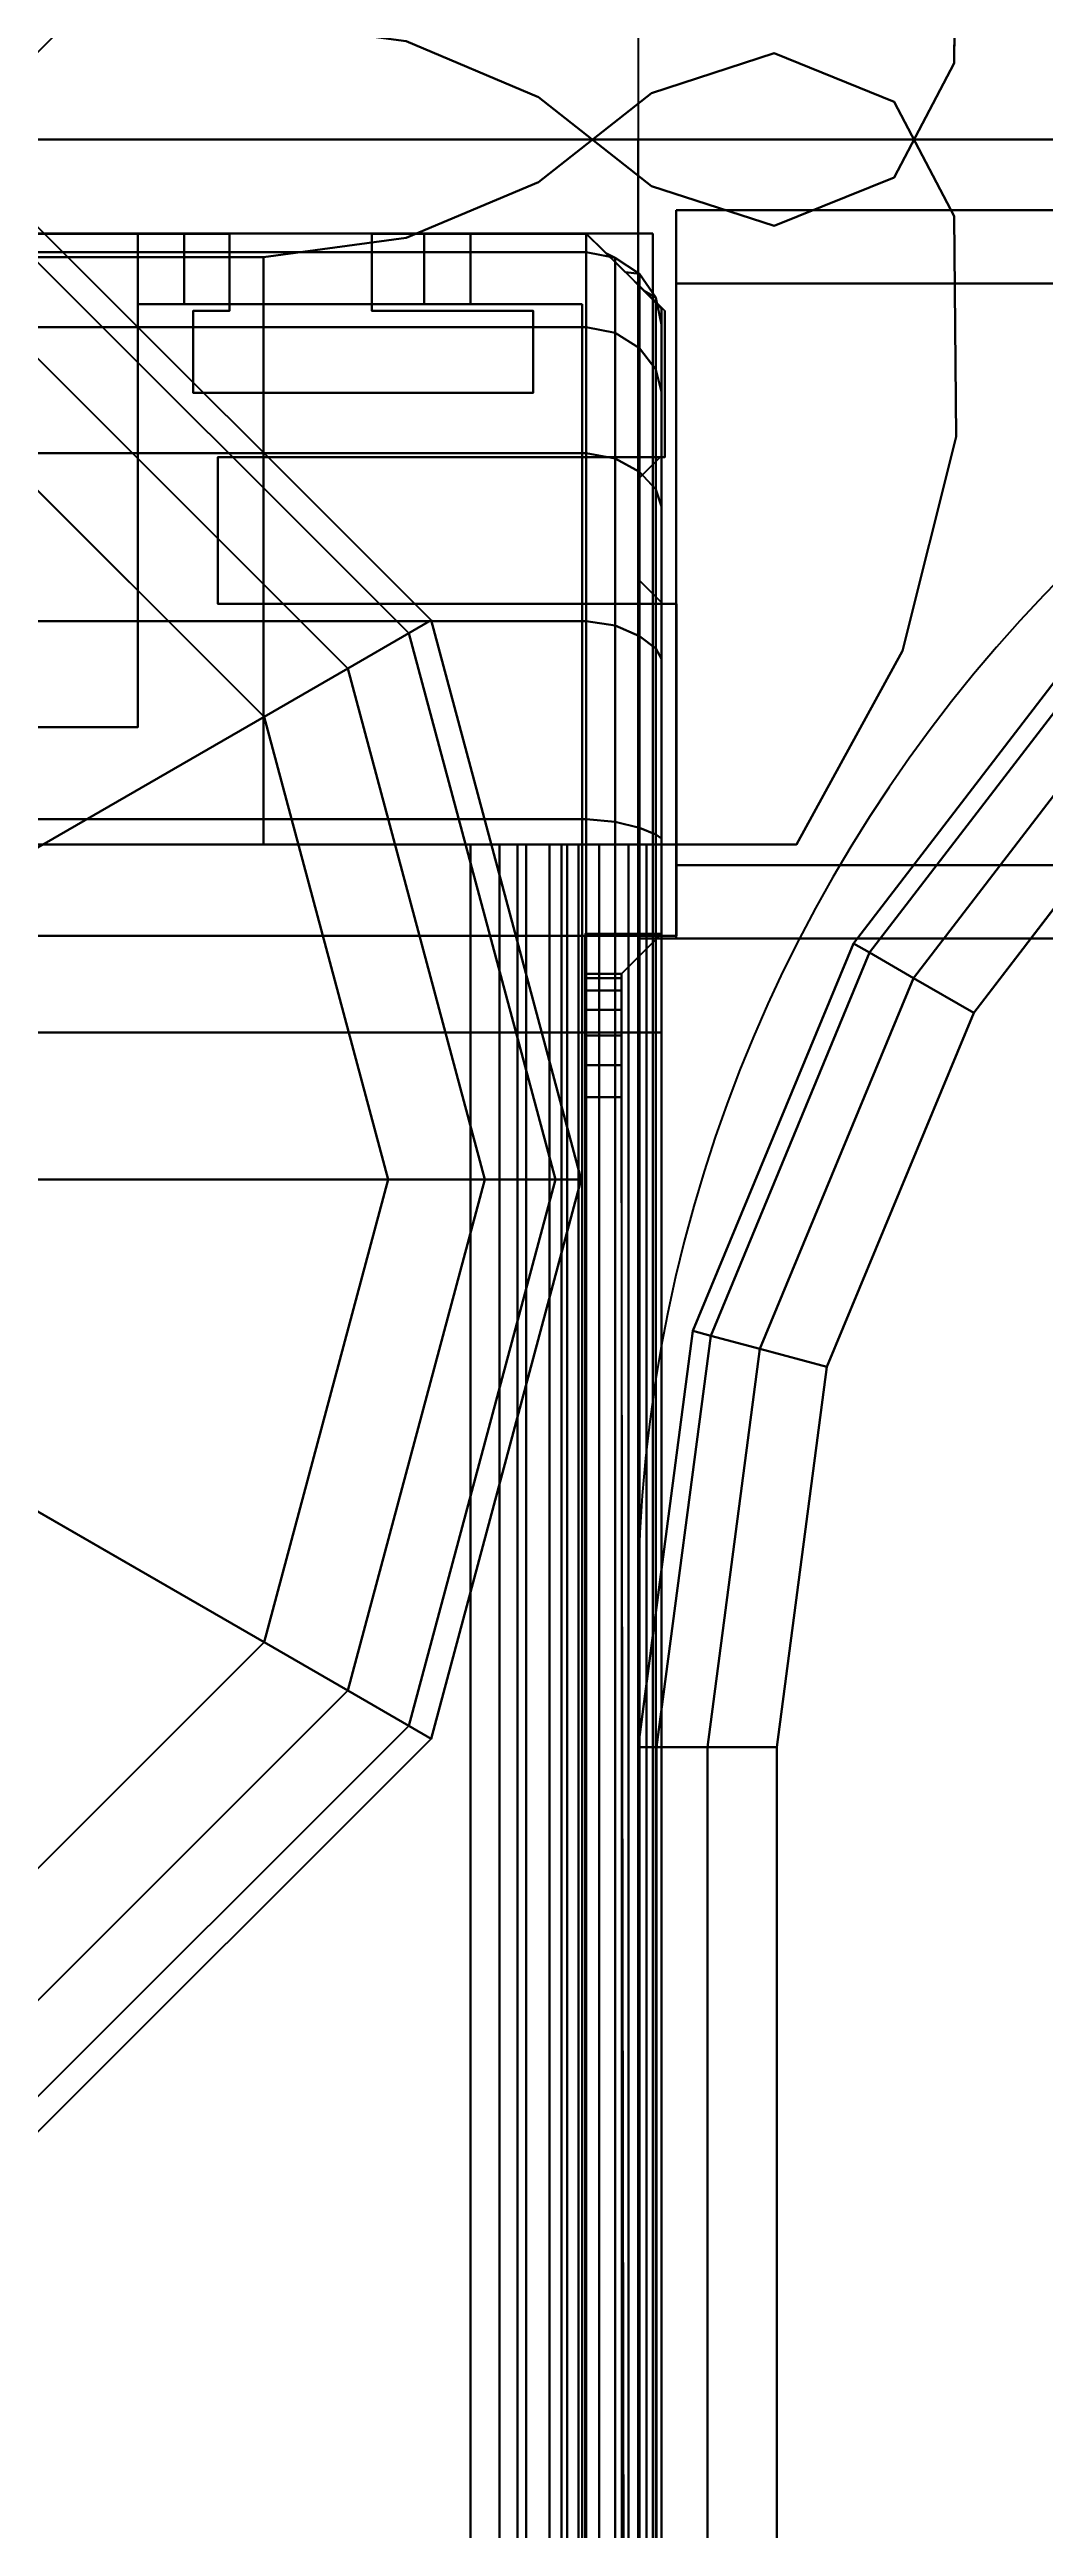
# Model space of a CAD drawing. Extents: x -170 to 1783, y -20 to 1205.
# Drawn here: x 479.741 to 480.585, y 308.605 to 310.713 of the extents above; entities that cross this region are included whole.
import ezdxf
from ezdxf.enums import TextEntityAlignment as Align

# ---------------------------------------------------------------- set-up
doc = ezdxf.new("R2010")
doc.units = 0
doc.header["$LTSCALE"] = 96
doc.header["$MEASUREMENT"] = 0
for name, color, linetype in [('A-FURN-3-PANEL-GLIDE', 7, 'Continuous'), ('A-FURN-3-PANEL-RACE', 7, 'Continuous'), ('A-FURN-3-PANEL-SIDE1', 7, 'Continuous'), ('A-FURN-3-PANEL-TOPCAP', 7, 'Continuous'), ('A-FURN-3-PANEL-TRIM', 7, 'Continuous'), ('A-FURN-3-WKSF-TOP', 7, 'Continuous'), ('A-FURN-3-WKSF-TRIM', 7, 'Continuous'), ('A-FURN-P-PNLS', 7, 'Continuous'), ('A-FURN-P-WKSF', 7, 'Continuous'), ('AFUPD-3-CSPT_3D', 7, 'Continuous'), ('AFUPD-3-RVBK_3D', 7, 'Continuous'), ('AFUPD-P', 7, 'Continuous'), ('MAIN_PANEL', 7, 'Continuous'), ('MAIN_STORAGE', 7, 'Continuous'), ('MAIN_WKSURF', 7, 'Continuous')]:
    doc.layers.add(name, color=color, linetype=linetype)

# ---------------------------------------------------------------- blocks, each defined once
blk = doc.blocks.new('EC-EFN-256')
at = {"layer": 'A-FURN-3-PANEL-GLIDE', "color": 20, "linetype": 'Continuous', "invisible_edges": 12}
for points in [[(23.115, 1), (22.433, 0.6063), (22.7213, 0.318)], [(23.115, 1), (22.7213, 0.318), (23.115, 0.2125)], [(23.115, 1), (23.115, 0.2125), (23.5088, 0.318)], [(23.115, 1), (23.5088, 0.318), (23.797, 0.6063)]]:
    blk.add_3dface(points, dxfattribs=at)
at = {"layer": 'A-FURN-3-PANEL-GLIDE', "color": 20, "linetype": 'Continuous'}
for points in [[(23.0137, 0.8246, 0.3285), (22.7213, 0.318, 0.3285), (22.433, 0.6063, 0.3285), (22.9396, 0.8988, 0.3285)], [(23.2904, 0.8988, 0.3285), (23.797, 0.6063, 0.3285), (23.5088, 0.318, 0.3285), (23.2163, 0.8246, 0.3285)], [(23.115, 0.7975, 0.3285), (23.115, 0.2125, 0.3285), (22.7213, 0.318, 0.3285), (23.0137, 0.8246, 0.3285)], [(23.2163, 0.8246, 0.3285), (23.5088, 0.318, 0.3285), (23.115, 0.2125, 0.3285), (23.115, 0.7975, 0.3285)], [(22.7213, 0.318, 0.3285), (22.6802, 0.2469, 0.3065), (22.3619, 0.5652, 0.3065), (22.433, 0.6063, 0.3285)], [(22.6802, 0.2469, 0.022), (22.7213, 0.318), (22.433, 0.6063), (22.3619, 0.5652, 0.022)], [(23.797, 0.6063, 0.3285), (23.8681, 0.5652, 0.3065), (23.5498, 0.2469, 0.3065), (23.5088, 0.318, 0.3285)], [(23.8681, 0.5652, 0.022), (23.797, 0.6063), (23.5088, 0.318), (23.5498, 0.2469, 0.022)], [(22.6802, 0.2469, 0.3065), (22.6501, 0.1948, 0.2464), (22.3098, 0.5351, 0.2464), (22.3619, 0.5652, 0.3065)], [(22.6501, 0.1948, 0.0821), (22.6802, 0.2469, 0.022), (22.3619, 0.5652, 0.022), (22.3098, 0.5351, 0.0821)], [(23.8681, 0.5652, 0.3065), (23.9202, 0.5351, 0.2464), (23.5799, 0.1948, 0.2464), (23.5498, 0.2469, 0.3065)], [(23.9202, 0.5351, 0.0821), (23.8681, 0.5652, 0.022), (23.5498, 0.2469, 0.022), (23.5799, 0.1948, 0.0821)], [(22.6501, 0.1948, 0.2464), (22.6391, 0.1758, 0.1642), (22.2908, 0.5241, 0.1642), (22.3098, 0.5351, 0.2464)], [(22.6391, 0.1758, 0.1642), (22.6501, 0.1948, 0.0821), (22.3098, 0.5351, 0.0821), (22.2908, 0.5241, 0.1642)], [(23.9202, 0.5351, 0.2464), (23.9392, 0.5241, 0.1642), (23.5909, 0.1758, 0.1642), (23.5799, 0.1948, 0.2464)], [(23.9392, 0.5241, 0.1642), (23.9202, 0.5351, 0.0821), (23.5799, 0.1948, 0.0821), (23.5909, 0.1758, 0.1642)], [(23.115, 0.2125, 0.3285), (23.115, 0.1304, 0.3065), (22.6802, 0.2469, 0.3065), (22.7213, 0.318, 0.3285)], [(23.115, 0.1304, 0.022), (23.115, 0.2125), (22.7213, 0.318), (22.6802, 0.2469, 0.022)], [(23.5088, 0.318, 0.3285), (23.5498, 0.2469, 0.3065), (23.115, 0.1304, 0.3065), (23.115, 0.2125, 0.3285)], [(23.5498, 0.2469, 0.022), (23.5088, 0.318), (23.115, 0.2125), (23.115, 0.1304, 0.022)], [(23.115, 0.1304, 0.3065), (23.115, 0.0703, 0.2464), (22.6501, 0.1948, 0.2464), (22.6802, 0.2469, 0.3065)], [(23.115, 0.0703, 0.0821), (23.115, 0.1304, 0.022), (22.6802, 0.2469, 0.022), (22.6501, 0.1948, 0.0821)], [(23.5498, 0.2469, 0.3065), (23.5799, 0.1948, 0.2464), (23.115, 0.0703, 0.2464), (23.115, 0.1304, 0.3065)], [(23.5799, 0.1948, 0.0821), (23.5498, 0.2469, 0.022), (23.115, 0.1304, 0.022), (23.115, 0.0703, 0.0821)], [(23.115, 0.0703, 0.2464), (23.115, 0.0483, 0.1642), (22.6391, 0.1758, 0.1642), (22.6501, 0.1948, 0.2464)], [(23.115, 0.0483, 0.1642), (23.115, 0.0703, 0.0821), (22.6501, 0.1948, 0.0821), (22.6391, 0.1758, 0.1642)], [(23.5799, 0.1948, 0.2464), (23.5909, 0.1758, 0.1642), (23.115, 0.0483, 0.1642), (23.115, 0.0703, 0.2464)], [(23.5909, 0.1758, 0.1642), (23.5799, 0.1948, 0.0821), (23.115, 0.0703, 0.0821), (23.115, 0.0483, 0.1642)]]:
    blk.add_3dface(points, dxfattribs=at)
at = {"layer": 'A-FURN-3-PANEL-RACE', "color": 40, "linetype": 'Continuous'}
for points, invisible_edges in [([(0.5, 0.7375, 0.4563), (2.098, 0.7375, 0.4563), (23.5, 0.4255, 0.4563), (0.5, 0.4255, 0.4563)], 6), ([(0.5, 0.7375, 0.3963), (0.5, 0.4255, 0.3963), (23.5, 0.4255, 0.3963), (2.098, 0.7375, 0.3963)], 6), ([(21.902, 0.7375, 0.4563), (23.5, 0.7375, 0.4563), (23.5, 0.4255, 0.4563), (2.098, 0.7375, 0.4563)], 12), ([(21.902, 0.7375, 0.3963), (2.098, 0.7375, 0.3963), (23.5, 0.4255, 0.3963), (23.5, 0.7375, 0.3963)], 3), ([(0.5, 0.4255, 0.3963), (0.08, 0.4255, 0.3963), (0.08, -0.0125, 0.3963), (23.92, -0.0125, 0.3963)], 8), ([(0.5, 0.4255, 0.4563), (23.86, 0.0475, 0.4563), (0.14, 0.0475, 0.4563), (0.14, 0.4255, 0.4563)], 1), ([(23.5, 0.4255, 0.3963), (0.5, 0.4255, 0.3963), (23.92, -0.0125, 0.3963), (23.92, 0.4255, 0.3963)], 3), ([(23.5, 0.4255, 0.4563), (23.86, 0.4255, 0.4563), (23.86, 0.0475, 0.4563), (0.5, 0.4255, 0.4563)], 12), ([(23.5, 0.4255, 0.3963), (23.92, 0.4255, 0.3963), (23.86, 0.4255, 0.4563), (23.5, 0.4255, 0.4563)], 2), ([(23.92, 0.4255, 0.3963), (23.92, 0.4255, 1.7894), (23.86, 0.4255, 1.7894), (23.86, 0.4255, 0.4563)], 8), ([(23.86, 0.4255, 1.7894), (23.86, 0.386, 1.7894), (23.86, 0.1819, 1.4986), (23.86, 0.4255, 0.4563)], 4), ([(23.86, 0.4255, 0.4563), (23.86, 0.1819, 1.4986), (23.86, 0.1425, 1.4986), (23.86, 0.0475, 0.4563)], 5), ([(23.86, 0.1425, 3.1951), (23.86, 0.4255, 3.245), (23.86, 0.4255, 3.515), (23.86, 0.0475, 3.515)], 8), ([(23.86, 0.4255, 3.515), (23.92, 0.4255, 3.515), (23.92, -0.0125, 3.515), (23.86, 0.0475, 3.515)], 4), ([(23.92, 0.386, 1.7894), (23.92, 0.4255, 1.7894), (23.92, 0.4255, 0.3963), (23.92, 0.1819, 1.4986)], 4), ([(23.92, 0.1819, 1.4986), (23.92, 0.4255, 0.3963), (23.92, -0.0125, 0.3963), (23.92, 0.1425, 1.4986)], 5), ([(23.92, 0.4255, 3.245), (23.92, 0.1425, 3.1951), (23.92, -0.0125, 3.515), (23.92, 0.4255, 3.515)], 2), ([(23.4, 0.1425, 4.1797), (23.4, 0.1179, 4.1764), (23.4, 0.1024, 4.2344), (23.4, 0.1425, 4.2397)], 2), ([(23.86, 0.0475, 0.4563), (23.86, 0.1425, 1.4986), (23.86, 0.1425, 3.1951), (23.86, 0.0475, 3.515)], 5), ([(23.92, 0.1425, 3.1951), (23.92, 0.1425, 1.4986), (23.92, -0.0125, 0.3963), (23.92, -0.0125, 3.515)], 10), ([(23.4, 0.1179, 4.1764), (23.4, 0.095, 4.1669), (23.4, 0.065, 4.2189), (23.4, 0.1024, 4.2344)], 10), ([(23.4, 0.095, 4.1669), (23.4, 0.0753, 4.1519), (23.4, 0.0329, 4.1943), (23.4, 0.065, 4.2189)], 10), ([(23.4, 0.0753, 4.1519), (23.4, 0.0602, 4.1322), (23.4, 0.0082, 4.1622), (23.4, 0.0329, 4.1943)], 10), ([(0.14, 0.0475, 0.4563), (23.86, 0.0475, 0.4563), (23.86, 0.0475, 3.515), (0.14, 0.0475, 3.515)], 4), ([(0.6, 0.0475, 3.515), (23.4, 0.0475, 3.515), (23.4, 0.0475, 4.0847), (0.6, 0.0475, 4.0847)], 1), ([(23.4, 0.0602, 4.1322), (23.4, 0.0507, 4.1093), (23.4, -0.0072, 4.1248), (23.4, 0.0082, 4.1622)], 10), ([(23.4, 0.0507, 4.1093), (23.4, 0.0475, 4.0847), (23.4, -0.0125, 4.0847), (23.4, -0.0072, 4.1248)], 10), ([(23.4, 0.0475, 3.515), (23.4, -0.0125, 3.515), (23.4, -0.0125, 4.0847), (23.4, 0.0475, 4.0847)], 4), ([(23.86, 0.0475, 3.515), (23.92, -0.0125, 3.515), (23.4, -0.0125, 3.515), (23.4, 0.0475, 3.515)], 1), ([(23.92, -0.0125, 3.515), (23.92, -0.0125, 0.3963), (0.08, -0.0125, 0.3963), (0.08, -0.0125, 3.515)], 8), ([(23.4, -0.0125, 4.0847), (23.4, -0.0125, 3.515), (0.6, -0.0125, 3.515), (0.6, -0.0125, 4.0847)], 2)]:
    blk.add_3dface(points, dxfattribs=dict(at, invisible_edges=invisible_edges))
for points in [[(23.5, 0.7375, 0.3963), (23.5, 0.4255, 0.3963), (23.5, 0.4255, 0.4563), (23.5, 0.7375, 0.4563)], [(23.86, 0.4255, 3.245), (23.92, 0.4255, 3.245), (23.92, 0.4255, 3.515), (23.86, 0.4255, 3.515)], [(23.92, 0.4255, 1.7894), (23.92, 0.386, 1.7894), (23.86, 0.386, 1.7894), (23.86, 0.4255, 1.7894)], [(23.86, 0.1425, 3.1951), (23.92, 0.1425, 3.1951), (23.92, 0.4255, 3.245), (23.86, 0.4255, 3.245)], [(23.92, 0.386, 1.7894), (23.92, 0.1819, 1.4986), (23.86, 0.1819, 1.4986), (23.86, 0.386, 1.7894)], [(23.92, 0.1819, 1.4986), (23.92, 0.1425, 1.4986), (23.86, 0.1425, 1.4986), (23.86, 0.1819, 1.4986)], [(23.4, 0.1425, 4.1797), (23.4, 0.1425, 4.2397), (0.6, 0.1425, 4.2397), (0.6, 0.1425, 4.1797)], [(23.4, 0.1425, 4.2397), (23.4, 0.1024, 4.2344), (0.6, 0.1024, 4.2344), (0.6, 0.1425, 4.2397)], [(0.6, 0.1425, 4.1797), (0.6, 0.1179, 4.1764), (23.4, 0.1179, 4.1764), (23.4, 0.1425, 4.1797)], [(23.86, 0.1425, 1.4986), (23.92, 0.1425, 1.4986), (23.92, 0.1425, 3.1951), (23.86, 0.1425, 3.1951)], [(0.6, 0.1179, 4.1764), (0.6, 0.095, 4.1669), (23.4, 0.095, 4.1669), (23.4, 0.1179, 4.1764)], [(23.4, 0.1024, 4.2344), (23.4, 0.065, 4.2189), (0.6, 0.065, 4.2189), (0.6, 0.1024, 4.2344)], [(0.6, 0.095, 4.1669), (0.6, 0.0753, 4.1519), (23.4, 0.0753, 4.1519), (23.4, 0.095, 4.1669)], [(0.6, 0.0753, 4.1519), (0.6, 0.0602, 4.1322), (23.4, 0.0602, 4.1322), (23.4, 0.0753, 4.1519)], [(23.4, 0.065, 4.2189), (23.4, 0.0329, 4.1943), (0.6, 0.0329, 4.1943), (0.6, 0.065, 4.2189)], [(0.6, 0.0602, 4.1322), (0.6, 0.0507, 4.1093), (23.4, 0.0507, 4.1093), (23.4, 0.0602, 4.1322)], [(0.6, 0.0507, 4.1093), (0.6, 0.0475, 4.0847), (23.4, 0.0475, 4.0847), (23.4, 0.0507, 4.1093)], [(23.4, 0.0329, 4.1943), (23.4, 0.0082, 4.1622), (0.6, 0.0082, 4.1622), (0.6, 0.0329, 4.1943)], [(23.4, 0.0082, 4.1622), (23.4, -0.0072, 4.1248), (0.6, -0.0072, 4.1248), (0.6, 0.0082, 4.1622)], [(23.4, -0.0072, 4.1248), (23.4, -0.0125, 4.0847), (0.6, -0.0125, 4.0847), (0.6, -0.0072, 4.1248)]]:
    blk.add_3dface(points, dxfattribs=at)
at = {"layer": 'A-FURN-3-PANEL-SIDE1', "color": 7, "linetype": 'Continuous'}
for points in [[(23.3224, 1.955, 55.7401), (23.3228, 0.045, 55.7401), (0.6776, 0.045, 55.7401), (0.6776, 1.955, 55.7401)], [(23.3224, 0.045, 4.2397), (23.3224, 1.955, 4.2397), (0.6776, 1.955, 4.2397), (0.6776, 0.045, 4.2397)], [(23.3228, 0.045, 55.7401), (23.3224, 1.955, 55.7401), (23.3224, 1.955, 4.2397), (23.3224, 0.045, 4.2397)], [(23.3228, 0.045, 55.7401), (23.3224, 0.045, 4.2397), (0.6776, 0.045, 4.2397), (0.6776, 0.045, 55.7401)]]:
    blk.add_3dface(points, dxfattribs=at)
at = {"layer": 'A-FURN-3-PANEL-TOPCAP', "color": 60, "linetype": 'Continuous'}
for points, invisible_edges in [([(23.324, 2.02, 55.635), (23.324, -0.02, 55.635), (23.606, -0.02, 55.635), (23.606, 2.02, 55.635)], 5), ([(23.606, 2.02, 55.635), (23.606, -0.02, 55.635), (23.6259, 0, 55.635), (23.6259, 2, 55.635)], 5), ([(23.711, 2, 55.635), (23.711, 0, 55.635), (23.731, -0.02, 55.635), (23.731, 2.02, 55.635)], 5), ([(23.856, -0.02, 55.635), (23.856, 2.02, 55.635), (23.731, 2.02, 55.635), (23.731, -0.02, 55.635)], 5), ([(23.8715, 2.0047, 55.635), (23.856, 2.02, 55.635), (23.856, -0.02, 55.635), (23.8715, -0.0047, 55.635)], 10), ([(23.8715, -0.0047, 55.635), (23.8871, 0.0106, 55.635), (23.8871, 1.9894, 55.635), (23.8715, 2.0047, 55.635)], 10), ([(23.711, 0, 55.635), (23.711, 2, 55.635), (23.6259, 2, 55.635), (23.6259, 0, 55.635)], 5), ([(23.9035, 1.9727, 55.635), (23.8871, 1.9894, 55.635), (23.8871, 0.0106, 55.635), (23.9035, 0.0273, 55.635)], 10), ([(23.9035, 0.0273, 55.635), (23.92, 0.044, 55.635), (23.92, 1.956, 55.635), (23.9035, 1.9727, 55.635)], 8), ([(0.815, 0.045, 55.7401), (0.815, -0.02, 55.7741), (23.185, 0.014, 55.7401), (23.185, 0.045, 55.7401)], 1), ([(23.185, -0.02, 55.7741), (23.185, 0.014, 55.7401), (0.815, 0.014, 55.7401), (0.815, -0.02, 55.7741)], 5), ([(23.185, -0.02, 55.7741), (23.221, -0.02, 55.7693), (23.2122, 0.014, 55.7365), (23.185, 0.014, 55.7401)], 10), ([(23.221, -0.02, 55.7693), (23.2545, -0.02, 55.7554), (23.2375, 0.014, 55.726), (23.2122, 0.014, 55.7365)], 10), ([(23.2545, -0.02, 55.7554), (23.2833, -0.02, 55.7333), (23.2593, 0.014, 55.7093), (23.2375, 0.014, 55.726)], 10), ([(23.2833, -0.02, 55.7333), (23.3054, -0.02, 55.7045), (23.276, 0.014, 55.6875), (23.2593, 0.014, 55.7093)], 10), ([(23.3054, -0.02, 55.7045), (23.3193, -0.02, 55.671), (23.2864, 0.014, 55.6622), (23.276, 0.014, 55.6875)], 10), ([(23.3193, -0.02, 55.671), (23.324, -0.02, 55.635), (23.29, 0.014, 55.635), (23.2864, 0.014, 55.6622)], 8), ([(0.76, -0.02, 56.161), (23.24, -0.02, 56.161), (23.24, 0, 56.141), (0.76, 0, 56.141)], 10), ([(23.24, 0, 56.056), (0.76, 0, 56.056), (0.76, 0, 56.141), (23.24, 0, 56.141)], 10), ([(0.76, 0, 56.056), (23.24, 0, 56.056), (23.24, -0.02, 56.036), (0.76, -0.02, 56.036)], 10), ([(0.76, -0.02, 56.161), (0.76, -0.02, 56.286), (23.24, -0.02, 56.286), (23.24, -0.02, 56.161)], 5), ([(23.185, -0.02, 55.7741), (0.815, -0.02, 55.7741), (0.76, -0.02, 56.036), (23.24, -0.02, 56.036)], 10), ([(23.185, -0.02, 55.7741), (23.24, -0.02, 56.036), (23.3404, -0.02, 56.0218), (23.221, -0.02, 55.7693)], 5), ([(23.4331, -0.02, 55.9807), (23.2545, -0.02, 55.7554), (23.221, -0.02, 55.7693), (23.3404, -0.02, 56.0218)], 5), ([(23.3727, -0.02, 56.1426), (23.3676, 0, 56.1232), (23.24, 0, 56.141), (23.24, -0.02, 56.161)], 5), ([(23.3676, 0, 56.1232), (23.3456, 0, 56.0411), (23.24, 0, 56.056), (23.24, 0, 56.141)], 5), ([(23.3456, 0, 56.0411), (23.3404, -0.02, 56.0218), (23.24, -0.02, 56.036), (23.24, 0, 56.056)], 5), ([(23.4051, -0.02, 56.2633), (23.3727, -0.02, 56.1426), (23.24, -0.02, 56.161), (23.24, -0.02, 56.286)], 5), ([(23.2545, -0.02, 55.7554), (23.4331, -0.02, 55.9807), (23.5111, -0.02, 55.9159), (23.2833, -0.02, 55.7333)], 5), ([(23.5685, -0.02, 55.8323), (23.3054, -0.02, 55.7045), (23.2833, -0.02, 55.7333), (23.5111, -0.02, 55.9159)], 5), ([(23.3054, -0.02, 55.7045), (23.5685, -0.02, 55.8323), (23.601, -0.02, 55.7363), (23.3193, -0.02, 55.671)], 5), ([(23.3193, -0.02, 55.671), (23.601, -0.02, 55.7363), (23.606, -0.02, 55.635), (23.324, -0.02, 55.635)], 1), ([(23.4431, 0, 55.9981), (23.4331, -0.02, 55.9807), (23.3404, -0.02, 56.0218), (23.3456, 0, 56.0411)], 5), ([(23.4856, 0, 56.0717), (23.4431, 0, 55.9981), (23.3456, 0, 56.0411), (23.3676, 0, 56.1232)], 5), ([(23.4956, -0.02, 56.0891), (23.4856, 0, 56.0717), (23.3676, 0, 56.1232), (23.3727, -0.02, 56.1426)], 5), ([(23.5581, -0.02, 56.1974), (23.4956, -0.02, 56.0891), (23.3727, -0.02, 56.1426), (23.4051, -0.02, 56.2633)], 5), ([(23.5252, 0, 55.9301), (23.5111, -0.02, 55.9159), (23.4331, -0.02, 55.9807), (23.4431, 0, 55.9981)], 5), ([(23.5854, 0, 55.9903), (23.5252, 0, 55.9301), (23.4431, 0, 55.9981), (23.4856, 0, 56.0717)], 5), ([(23.5995, -0.02, 56.0044), (23.5854, 0, 55.9903), (23.4856, 0, 56.0717), (23.4956, -0.02, 56.0891)], 5), ([(23.6879, -0.02, 56.0929), (23.5995, -0.02, 56.0044), (23.4956, -0.02, 56.0891), (23.5581, -0.02, 56.1974)], 5), ([(23.5858, 0, 55.8424), (23.5685, -0.02, 55.8323), (23.5111, -0.02, 55.9159), (23.5252, 0, 55.9301)], 5), ([(23.6595, 0, 55.8849), (23.5858, 0, 55.8424), (23.5252, 0, 55.9301), (23.5854, 0, 55.9903)], 5), ([(23.6202, 0, 55.7415), (23.601, -0.02, 55.7363), (23.5685, -0.02, 55.8323), (23.5858, 0, 55.8424)], 5), ([(23.6768, -0.02, 55.8949), (23.6595, 0, 55.8849), (23.5854, 0, 55.9903), (23.5995, -0.02, 56.0044)], 5), ([(23.7024, 0, 55.7635), (23.6202, 0, 55.7415), (23.5858, 0, 55.8424), (23.6595, 0, 55.8849)], 5), ([(23.7851, -0.02, 55.9575), (23.6768, -0.02, 55.8949), (23.5995, -0.02, 56.0044), (23.6879, -0.02, 56.0929)], 5), ([(23.6259, 0, 55.635), (23.606, -0.02, 55.635), (23.601, -0.02, 55.7363), (23.6202, 0, 55.7415)], 4), ([(23.711, 0, 55.635), (23.6259, 0, 55.635), (23.6202, 0, 55.7415), (23.7024, 0, 55.7635)], 4), ([(23.7217, -0.02, 55.7687), (23.7024, 0, 55.7635), (23.6595, 0, 55.8849), (23.6768, -0.02, 55.8949)], 5), ([(23.8425, -0.02, 55.8011), (23.7217, -0.02, 55.7687), (23.6768, -0.02, 55.8949), (23.7851, -0.02, 55.9575)], 5), ([(23.731, -0.02, 55.635), (23.711, 0, 55.635), (23.7024, 0, 55.7635), (23.7217, -0.02, 55.7687)], 4), ([(23.856, -0.02, 55.635), (23.731, -0.02, 55.635), (23.7217, -0.02, 55.7687), (23.8425, -0.02, 55.8011)], 4)]:
    blk.add_3dface(points, dxfattribs=dict(at, invisible_edges=invisible_edges))
for points in [[(0.76, 0.044, 56.35), (0.76, 1.956, 56.35), (23.24, 1.956, 56.35), (23.24, 0.044, 56.35)], [(23.4216, 0.044, 56.3252), (23.24, 0.044, 56.35), (23.24, 1.956, 56.35), (23.4216, 1.956, 56.3252)], [(23.5901, 0.044, 56.2528), (23.4216, 0.044, 56.3252), (23.4216, 1.956, 56.3252), (23.5901, 1.956, 56.2528)], [(23.7332, 0.044, 56.1382), (23.5901, 0.044, 56.2528), (23.5901, 1.956, 56.2528), (23.7332, 1.956, 56.1382)], [(23.8405, 0.044, 55.9895), (23.7332, 0.044, 56.1382), (23.7332, 1.956, 56.1382), (23.8405, 1.956, 55.9895)], [(23.9043, 0.044, 55.8177), (23.8405, 0.044, 55.9895), (23.8405, 1.956, 55.9895), (23.9043, 1.956, 55.8177)], [(23.92, 0.044, 55.635), (23.9043, 0.044, 55.8177), (23.9043, 1.956, 55.8177), (23.92, 1.956, 55.635)], [(0.76, 0.0195, 56.3451), (0.76, 0.044, 56.35), (23.24, 0.044, 56.35), (23.24, 0.0195, 56.3451)], [(23.185, 0.045, 55.7401), (23.185, 0.014, 55.7401), (23.2122, 0.014, 55.7365), (23.2122, 0.045, 55.7365)], [(23.2122, 0.045, 55.7365), (23.2122, 0.014, 55.7365), (23.2375, 0.014, 55.726), (23.2375, 0.045, 55.726)], [(23.2375, 0.045, 55.726), (23.2375, 0.014, 55.726), (23.2593, 0.014, 55.7093), (23.2593, 0.045, 55.7093)], [(23.4216, 0.044, 56.3252), (23.4194, 0.0195, 56.3203), (23.24, 0.0195, 56.3451), (23.24, 0.044, 56.35)], [(23.2593, 0.045, 55.7093), (23.2593, 0.014, 55.7093), (23.276, 0.014, 55.6875), (23.276, 0.045, 55.6875)], [(23.276, 0.045, 55.6875), (23.276, 0.014, 55.6875), (23.2864, 0.014, 55.6622), (23.2864, 0.045, 55.6622)], [(23.2864, 0.045, 55.6622), (23.2864, 0.014, 55.6622), (23.29, 0.014, 55.635), (23.29, 0.045, 55.635)], [(23.29, 0.014, 55.635), (23.324, -0.02, 55.635), (23.324, 0.045, 55.635), (23.29, 0.045, 55.635)], [(23.5901, 0.044, 56.2528), (23.5864, 0.0195, 56.248), (23.4194, 0.0195, 56.3203), (23.4216, 0.044, 56.3252)], [(23.7332, 0.044, 56.1382), (23.7287, 0.0195, 56.1337), (23.5864, 0.0195, 56.248), (23.5901, 0.044, 56.2528)], [(23.8405, 0.044, 55.9895), (23.8356, 0.0195, 55.9859), (23.7287, 0.0195, 56.1337), (23.7332, 0.044, 56.1382)], [(23.9043, 0.044, 55.8177), (23.8994, 0.0195, 55.8155), (23.8356, 0.0195, 55.9859), (23.8405, 0.044, 55.9895)], [(23.92, 0.044, 55.635), (23.9035, 0.0273, 55.635), (23.8994, 0.0195, 55.8155), (23.9043, 0.044, 55.8177)], [(23.9035, 0.0273, 55.635), (23.8871, 0.0106, 55.635), (23.8857, -0.0013, 55.8104), (23.8994, 0.0195, 55.8155)], [(0.76, -0.0013, 56.3313), (0.76, 0.0195, 56.3451), (23.24, 0.0195, 56.3451), (23.24, -0.0013, 56.3313)], [(23.4194, 0.0195, 56.3203), (23.4144, -0.0013, 56.3065), (23.24, -0.0013, 56.3313), (23.24, 0.0195, 56.3451)], [(23.5864, 0.0195, 56.248), (23.5775, -0.0013, 56.2349), (23.4144, -0.0013, 56.3065), (23.4194, 0.0195, 56.3203)], [(23.7287, 0.0195, 56.1337), (23.7172, -0.0013, 56.1222), (23.5775, -0.0013, 56.2349), (23.5864, 0.0195, 56.248)], [(23.8356, 0.0195, 55.9859), (23.8226, -0.0013, 55.977), (23.7172, -0.0013, 56.1222), (23.7287, 0.0195, 56.1337)], [(23.8994, 0.0195, 55.8155), (23.8857, -0.0013, 55.8104), (23.8226, -0.0013, 55.977), (23.8356, 0.0195, 55.9859)], [(23.8871, 0.0106, 55.635), (23.8715, -0.0047, 55.635), (23.8656, -0.0151, 55.8048), (23.8857, -0.0013, 55.8104)], [(0.76, -0.0151, 56.3105), (0.76, -0.0013, 56.3313), (23.24, -0.0013, 56.3313), (23.24, -0.0151, 56.3105)], [(0.76, -0.02, 56.286), (0.76, -0.0151, 56.3105), (23.24, -0.0151, 56.3105), (23.24, -0.02, 56.286)], [(23.4144, -0.0013, 56.3065), (23.4087, -0.0151, 56.2864), (23.24, -0.0151, 56.3105), (23.24, -0.0013, 56.3313)], [(23.4087, -0.0151, 56.2864), (23.4051, -0.02, 56.2633), (23.24, -0.02, 56.286), (23.24, -0.0151, 56.3105)], [(23.5669, -0.0151, 56.2168), (23.5581, -0.02, 56.1974), (23.4051, -0.02, 56.2633), (23.4087, -0.0151, 56.2864)], [(23.5775, -0.0013, 56.2349), (23.5669, -0.0151, 56.2168), (23.4087, -0.0151, 56.2864), (23.4144, -0.0013, 56.3065)], [(23.7022, -0.0151, 56.1072), (23.6879, -0.02, 56.0929), (23.5581, -0.02, 56.1974), (23.5669, -0.0151, 56.2168)], [(23.7172, -0.0013, 56.1222), (23.7022, -0.0151, 56.1072), (23.5669, -0.0151, 56.2168), (23.5775, -0.0013, 56.2349)], [(23.8045, -0.0151, 55.9663), (23.7851, -0.02, 55.9575), (23.6879, -0.02, 56.0929), (23.7022, -0.0151, 56.1072)], [(23.8226, -0.0013, 55.977), (23.8045, -0.0151, 55.9663), (23.7022, -0.0151, 56.1072), (23.7172, -0.0013, 56.1222)], [(23.8656, -0.0151, 55.8048), (23.8425, -0.02, 55.8011), (23.7851, -0.02, 55.9575), (23.8045, -0.0151, 55.9663)], [(23.8857, -0.0013, 55.8104), (23.8656, -0.0151, 55.8048), (23.8045, -0.0151, 55.9663), (23.8226, -0.0013, 55.977)], [(23.8715, -0.0047, 55.635), (23.856, -0.02, 55.635), (23.8425, -0.02, 55.8011), (23.8656, -0.0151, 55.8048)]]:
    blk.add_3dface(points, dxfattribs=at)
at = {"layer": 'A-FURN-3-PANEL-TRIM', "color": 60, "linetype": 'Continuous'}
for points in [[(23.4, 0.3185, 3.5747), (23.4, 2.1348, 3.5747), (23.4, 2.1348, 4.2397), (23.4, 0.3185, 4.2397)], [(23.9, 1.6815, 4.2397), (23.9, 1.6815, 3.5747), (23.9, 0.3185, 3.5747), (23.9, 0.3185, 4.2397)], [(23.9198, 1.6527, 55.635), (23.9198, 1.6527, 4.2397), (23.9198, 0.3473, 4.2397), (23.9198, 0.3473, 55.635)], [(23.8543, 0.3782, 4.2397), (23.7845, 0.3782, 4.2397), (23.7845, 0.3782, 55.635), (23.8543, 0.3782, 55.635)], [(23.7845, 0.3782, 55.635), (23.7845, 0.3782, 4.2397), (23.7845, 0.0891, 4.2397), (23.7845, 0.0891, 55.635)], [(23.8543, 0.3473, 55.635), (23.8543, 0.3473, 4.2397), (23.8543, 0.3782, 4.2397), (23.8543, 0.3782, 55.635)], [(23.7299, 0.3574, 4.2397), (23.605, 0.3574, 4.2397), (23.605, 0.3574, 55.635), (23.7299, 0.3574, 55.635)], [(23.605, 0.3574, 55.635), (23.605, 0.3574, 4.2397), (23.605, -0.0328, 4.2397), (23.605, -0.0328, 55.635)], [(23.7299, -0.0228, 55.635), (23.7299, -0.0228, 4.2397), (23.7299, 0.3574, 4.2397), (23.7299, 0.3574, 55.635)], [(23.9198, 0.3473, 4.2397), (23.8543, 0.3473, 4.2397), (23.8543, 0.3473, 55.635), (23.9198, 0.3473, 55.635)], [(23.9, 0.3185, 4.2397), (23.9, 0.3185, 4.013), (23.4, 0.3185, 4.013), (23.4, 0.3185, 4.2397)], [(23.4, -0.1348, 3.8013), (23.4, 0.3185, 3.8013), (23.4, 0.3185, 4.013), (23.4, -0.1348, 4.013)], [(23.4, 0.3185, 3.8013), (23.9, 0.3185, 3.8013), (23.9, 0.3185, 3.5747), (23.4, 0.3185, 3.5747)], [(23.9, 0.3185, 3.8013), (23.9163, 0.1973, 3.8013), (23.9163, 0.1973, 4.013), (23.9, 0.3185, 4.013)], [(23.8543, 0.2263, 4.2397), (23.9198, 0.2263, 4.2397), (23.9198, 0.2263, 55.635), (23.8543, 0.2263, 55.635)], [(23.8543, 0.0891, 55.635), (23.8543, 0.0891, 4.2397), (23.8543, 0.2263, 4.2397), (23.8543, 0.2263, 55.635)], [(23.9198, 0.2263, 55.635), (23.9198, 0.2263, 4.2397), (23.9198, 0.044, 4.2397), (23.92, 0.044, 55.635)], [(23.9163, 0.1973, 3.8013), (23.9639, 0.0847, 3.8013), (23.9639, 0.0847, 4.013), (23.9163, 0.1973, 4.013)], [(23.7845, 0.0891, 4.2397), (23.8543, 0.0891, 4.2397), (23.8543, 0.0891, 55.635), (23.7845, 0.0891, 55.635)], [(23.9639, 0.0847, 3.8013), (24.0395, -0.0114, 3.8013), (24.0395, -0.0114, 4.013), (23.9639, 0.0847, 4.013)], [(23.3224, -0.0328, 4.2397), (23.3224, 0.045, 4.2397), (23.3224, 0.045, 55.635), (23.3224, -0.0328, 55.635)], [(23.8543, -0.0228, 4.2397), (23.8543, -0.0228, 55.635), (23.92, 0.044, 55.635), (23.9198, 0.044, 4.2397)], [(24.0395, -0.0114, 3.8013), (24.0735, -0.1159, 3.8013), (24.0735, -0.1159, 4.013), (24.0395, -0.0114, 4.013)], [(23.605, -0.0328, 4.2397), (23.3224, -0.0328, 4.2397), (23.3224, -0.0328, 55.635), (23.605, -0.0328, 55.635)], [(23.8543, -0.0228, 4.2397), (23.7299, -0.0228, 4.2397), (23.7299, -0.0228, 55.635), (23.8543, -0.0228, 55.635)], [(24.0735, -0.1159, 3.8013), (24.0322, -0.2178, 3.8013), (24.0322, -0.2178, 4.013), (24.0735, -0.1159, 4.013)], [(23.5649, -0.2249, 3.8013), (23.4, -0.1348, 3.8013), (23.4, -0.1348, 4.013), (23.5649, -0.2249, 4.013)], [(23.7471, -0.2706, 3.8013), (23.5649, -0.2249, 3.8013), (23.5649, -0.2249, 4.013), (23.7471, -0.2706, 4.013)], [(24.0322, -0.2178, 3.8013), (23.935, -0.269, 3.8013), (23.935, -0.269, 4.013), (24.0322, -0.2178, 4.013)], [(23.935, -0.269, 3.8013), (23.7471, -0.2706, 3.8013), (23.7471, -0.2706, 4.013), (23.935, -0.269, 4.013)]]:
    blk.add_3dface(points, dxfattribs=at)
for points, invisible_edges in [([(23.4, 2.1348, 3.5747), (23.4, 0.3185, 3.5747), (23.9, 0.3185, 3.5747), (23.9, 1.6815, 3.5747)], 10), ([(23.4, 2.1348, 4.2397), (23.9, 1.6815, 4.2397), (23.9, 0.3185, 4.2397), (23.4, 0.3185, 4.2397)], 5), ([(23.605, -0.0328, 55.635), (23.3224, -0.0328, 55.635), (23.3224, 2.0328, 55.635), (23.605, 2.0328, 55.635)], 8), ([(23.8543, 1.6527, 55.635), (23.9198, 1.6527, 55.635), (23.9198, 0.3473, 55.635), (23.8543, 0.3473, 55.635)], 8), ([(23.7299, 0.3574, 55.635), (23.605, 0.3574, 55.635), (23.605, 1.6426, 55.635), (23.7299, 1.6426, 55.635)], 10), ([(23.8543, 0.3782, 55.635), (23.7845, 0.3782, 55.635), (23.7845, 1.6218, 55.635), (23.8543, 1.6218, 55.635)], 10), ([(23.9, 0.3185, 3.8013), (23.4, -0.1348, 3.8013), (23.9639, 0.0847, 3.8013), (23.9163, 0.1973, 3.8013)], 3), ([(23.9, 0.3185, 4.013), (23.9163, 0.1973, 4.013), (23.9639, 0.0847, 4.013), (23.4, -0.1348, 4.013)], 12), ([(23.9, 0.3185, 3.8013), (23.4, 0.3185, 3.8013), (23.4, -0.1348, 3.8013)], 12), ([(23.4, -0.1348, 4.013), (23.4, 0.3185, 4.013), (23.9, 0.3185, 4.013)], 12), ([(23.9198, 0.2263, 55.635), (23.92, 0.044, 55.635), (23.8543, -0.0228, 55.635), (23.8543, 0.2263, 55.635)], 4), ([(23.9639, 0.0847, 3.8013), (23.4, -0.1348, 3.8013), (24.0735, -0.1159, 3.8013), (24.0395, -0.0114, 3.8013)], 3), ([(23.9639, 0.0847, 4.013), (24.0395, -0.0114, 4.013), (24.0735, -0.1159, 4.013), (23.4, -0.1348, 4.013)], 12), ([(23.7845, 0.0891, 55.635), (23.8543, 0.0891, 55.635), (23.8543, -0.0228, 55.635), (23.7299, -0.0228, 55.635)], 10), ([(24.0735, -0.1159, 3.8013), (23.4, -0.1348, 3.8013), (23.935, -0.269, 3.8013), (24.0322, -0.2178, 3.8013)], 3), ([(24.0735, -0.1159, 4.013), (24.0322, -0.2178, 4.013), (23.935, -0.269, 4.013), (23.4, -0.1348, 4.013)], 12), ([(23.935, -0.269, 3.8013), (23.4, -0.1348, 3.8013), (23.5649, -0.2249, 3.8013), (23.7471, -0.2706, 3.8013)], 1), ([(23.935, -0.269, 4.013), (23.7471, -0.2706, 4.013), (23.5649, -0.2249, 4.013), (23.4, -0.1348, 4.013)], 8)]:
    blk.add_3dface(points, dxfattribs=dict(at, invisible_edges=invisible_edges))
at = {"layer": 'A-FURN-P-PNLS', "color": 60, "linetype": 'Continuous'}
for p, q in [((24, 2), (24, 0)), ((24, 0), (0, 0))]:
    blk.add_line(p, q, dxfattribs=at)
at = {"layer": 'MAIN_PANEL', "color": 7, "linetype": 'Continuous'}
for p in [(24, 0), (24, 0, 55.663), (24, 0)]:
    blk.add_point(p, dxfattribs=at)
blk = doc.blocks.new('EC-EFN-456')
at = {"layer": 'A-FURN-3-PANEL-GLIDE', "color": 20, "linetype": 'Continuous'}
for points in [[(0.4201, 0.1948, 0.2464), (0.4091, 0.1758, 0.1642), (0.0608, 0.5241, 0.1642), (0.0798, 0.5351, 0.2464)], [(0.4091, 0.1758, 0.1642), (0.4201, 0.1948, 0.0821), (0.0798, 0.5351, 0.0821), (0.0608, 0.5241, 0.1642)]]:
    blk.add_3dface(points, dxfattribs=at)
at = {"layer": 'A-FURN-3-PANEL-TRIM', "color": 60, "linetype": 'Continuous'}
for points, invisible_edges in [([(0.0361, 0.0847, 3.5747), (0.6, -0.1348, 3.5747), (0.1, 0.3185, 3.5747), (0.0837, 0.1973, 3.5747)], 3), ([(0.0361, 0.0847, 4.2397), (0.0837, 0.1973, 4.2397), (0.1, 0.3185, 4.2397), (0.6, -0.1348, 4.2397)], 12), ([(0.0361, 0.0847, 3.8013), (0.0837, 0.1973, 3.8013), (0.1, 0.3185, 3.8013), (0.6, -0.1348, 3.8013)], 12), ([(0.0361, 0.0847, 4.013), (0.6, -0.1348, 4.013), (0.1, 0.3185, 4.013), (0.0837, 0.1973, 4.013)], 3), ([(-0.0735, -0.1159, 3.5747), (0.6, -0.1348, 3.5747), (0.0361, 0.0847, 3.5747), (-0.0395, -0.0114, 3.5747)], 3), ([(-0.0735, -0.1159, 4.2397), (-0.0395, -0.0114, 4.2397), (0.0361, 0.0847, 4.2397), (0.6, -0.1348, 4.2397)], 12), ([(-0.0735, -0.1159, 3.8013), (-0.0395, -0.0114, 3.8013), (0.0361, 0.0847, 3.8013), (0.6, -0.1348, 3.8013)], 12), ([(-0.0735, -0.1159, 4.013), (0.6, -0.1348, 4.013), (0.0361, 0.0847, 4.013), (-0.0395, -0.0114, 4.013)], 3), ([(0.065, -0.269, 3.5747), (0.6, -0.1348, 3.5747), (-0.0735, -0.1159, 3.5747), (-0.0322, -0.2178, 3.5747)], 3), ([(0.065, -0.269, 4.2397), (-0.0322, -0.2178, 4.2397), (-0.0735, -0.1159, 4.2397), (0.6, -0.1348, 4.2397)], 12), ([(0.065, -0.269, 3.8013), (-0.0322, -0.2178, 3.8013), (-0.0735, -0.1159, 3.8013), (0.6, -0.1348, 3.8013)], 12), ([(0.065, -0.269, 4.013), (0.6, -0.1348, 4.013), (-0.0735, -0.1159, 4.013), (-0.0322, -0.2178, 4.013)], 3), ([(0.4351, -0.2249, 3.5747), (0.6, -0.1348, 3.5747), (0.065, -0.269, 3.5747), (0.2529, -0.2706, 3.5747)], 2), ([(0.4351, -0.2249, 4.2397), (0.2529, -0.2706, 4.2397), (0.065, -0.269, 4.2397), (0.6, -0.1348, 4.2397)], 4), ([(0.4351, -0.2249, 3.8013), (0.2529, -0.2706, 3.8013), (0.065, -0.269, 3.8013), (0.6, -0.1348, 3.8013)], 4), ([(0.4351, -0.2249, 4.013), (0.6, -0.1348, 4.013), (0.065, -0.269, 4.013), (0.2529, -0.2706, 4.013)], 2)]:
    blk.add_3dface(points, dxfattribs=dict(at, invisible_edges=invisible_edges))
for points in [[(0.0361, 0.0847, 4.013), (0.0837, 0.1973, 4.013), (0.0837, 0.1973, 4.2397), (0.0361, 0.0847, 4.2397)], [(0.0361, 0.0847, 3.5747), (0.0837, 0.1973, 3.5747), (0.0837, 0.1973, 3.8013), (0.0361, 0.0847, 3.8013)], [(-0.0395, -0.0114, 4.013), (0.0361, 0.0847, 4.013), (0.0361, 0.0847, 4.2397), (-0.0395, -0.0114, 4.2397)], [(-0.0395, -0.0114, 3.5747), (0.0361, 0.0847, 3.5747), (0.0361, 0.0847, 3.8013), (-0.0395, -0.0114, 3.8013)], [(-0.0735, -0.1159, 4.013), (-0.0395, -0.0114, 4.013), (-0.0395, -0.0114, 4.2397), (-0.0735, -0.1159, 4.2397)], [(-0.0735, -0.1159, 3.5747), (-0.0395, -0.0114, 3.5747), (-0.0395, -0.0114, 3.8013), (-0.0735, -0.1159, 3.8013)], [(-0.0322, -0.2178, 4.013), (-0.0735, -0.1159, 4.013), (-0.0735, -0.1159, 4.2397), (-0.0322, -0.2178, 4.2397)], [(-0.0322, -0.2178, 3.5747), (-0.0735, -0.1159, 3.5747), (-0.0735, -0.1159, 3.8013), (-0.0322, -0.2178, 3.8013)], [(0.065, -0.269, 4.013), (-0.0322, -0.2178, 4.013), (-0.0322, -0.2178, 4.2397), (0.065, -0.269, 4.2397)], [(0.065, -0.269, 3.5747), (-0.0322, -0.2178, 3.5747), (-0.0322, -0.2178, 3.8013), (0.065, -0.269, 3.8013)], [(0.2529, -0.2706, 4.013), (0.065, -0.269, 4.013), (0.065, -0.269, 4.2397), (0.2529, -0.2706, 4.2397)], [(0.2529, -0.2706, 3.5747), (0.065, -0.269, 3.5747), (0.065, -0.269, 3.8013), (0.2529, -0.2706, 3.8013)]]:
    blk.add_3dface(points, dxfattribs=at)
at = {"layer": 'A-FURN-P-PNLS', "color": 60, "linetype": 'Continuous'}
for p, q in [((0, 0), (0, 2)), ((48, 0), (0, 0))]:
    blk.add_line(p, q, dxfattribs=at)
at = {"layer": 'MAIN_PANEL', "color": 7, "linetype": 'Continuous'}
for p in [(0, 0), (0, 0, 55.663), (0, 0), (0, 0)]:
    blk.add_point(p, dxfattribs=at)
blk = doc.blocks.new('EC-WS-424-T')
at = {"layer": 'A-FURN-3-WKSF-TOP', "color": 60, "linetype": 'Continuous'}
for points, invisible_edges in [([(47.5159, -23.5159, 29), (47.5159, -0.4841, 29), (47.7145, -0.743, 29), (47.7145, -23.257, 29)], 5), ([(47.5159, -23.5159, 27.75), (47.7145, -23.257, 27.75), (47.7145, -0.743, 27.75), (47.5159, -0.4841, 27.75)], 10), ([(47.7145, -23.257, 29), (47.7145, -0.743, 29), (47.8394, -1.0445, 29), (47.8394, -22.9555, 29)], 5), ([(47.7145, -23.257, 27.75), (47.8394, -22.9555, 27.75), (47.8394, -1.0445, 27.75), (47.7145, -0.743, 27.75)], 10), ([(47.8394, -22.9555, 29), (47.8394, -1.0445, 29), (47.882, -1.368, 29), (47.882, -22.632, 29)], 1), ([(47.8394, -22.9555, 27.75), (47.882, -22.632, 27.75), (47.882, -1.368, 27.75), (47.8394, -1.0445, 27.75)], 8)]:
    blk.add_3dface(points, dxfattribs=dict(at, invisible_edges=invisible_edges))
at = {"layer": 'A-FURN-3-WKSF-TRIM', "color": 40, "linetype": 'Continuous'}
for points in [[(47.882, -1.368, 29), (47.941, -1.368, 28.9842), (47.941, -22.632, 28.9842), (47.882, -22.632, 29)], [(47.941, -1.368, 27.7658), (47.882, -1.368, 27.75), (47.882, -22.632, 27.75), (47.941, -22.632, 27.7658)], [(47.941, -1.368, 28.9842), (47.9842, -1.368, 28.941), (47.9842, -22.632, 28.941), (47.941, -22.632, 28.9842)], [(47.9842, -1.368, 27.809), (47.941, -1.368, 27.7658), (47.941, -22.632, 27.7658), (47.9842, -22.632, 27.809)], [(47.9842, -1.368, 28.941), (48, -1.368, 28.882), (48, -22.632, 28.882), (47.9842, -22.632, 28.941)], [(48, -1.368, 27.868), (47.9842, -1.368, 27.809), (47.9842, -22.632, 27.809), (48, -22.632, 27.868)], [(48, -1.368, 28.882), (48, -1.368, 27.868), (48, -22.632, 27.868), (48, -22.632, 28.882)], [(47.882, -22.632, 29), (47.941, -22.632, 28.9842), (47.8964, -22.9708, 28.9842), (47.8394, -22.9555, 29)], [(47.941, -22.632, 27.7658), (47.882, -22.632, 27.75), (47.8394, -22.9555, 27.75), (47.8964, -22.9708, 27.7658)], [(47.941, -22.632, 28.9842), (47.9842, -22.632, 28.941), (47.9381, -22.982, 28.941), (47.8964, -22.9708, 28.9842)], [(47.9842, -22.632, 27.809), (47.941, -22.632, 27.7658), (47.8964, -22.9708, 27.7658), (47.9381, -22.982, 27.809)], [(47.9842, -22.632, 28.941), (48, -22.632, 28.882), (47.9534, -22.9861, 28.882), (47.9381, -22.982, 28.941)], [(48, -22.632, 27.868), (47.9842, -22.632, 27.809), (47.9381, -22.982, 27.809), (47.9534, -22.9861, 27.868)], [(48, -22.632, 28.882), (48, -22.632, 27.868), (47.9534, -22.9861, 27.868), (47.9534, -22.9861, 28.882)], [(47.8394, -22.9555, 29), (47.8964, -22.9708, 28.9842), (47.7656, -23.2865, 28.9842), (47.7145, -23.257, 29)], [(47.8964, -22.9708, 27.7658), (47.8394, -22.9555, 27.75), (47.7145, -23.257, 27.75), (47.7656, -23.2865, 27.7658)], [(47.8964, -22.9708, 28.9842), (47.9381, -22.982, 28.941), (47.803, -23.3081, 28.941), (47.7656, -23.2865, 28.9842)], [(47.9381, -22.982, 27.809), (47.8964, -22.9708, 27.7658), (47.7656, -23.2865, 27.7658), (47.803, -23.3081, 27.809)], [(47.9381, -22.982, 28.941), (47.9534, -22.9861, 28.882), (47.8167, -23.316, 28.882), (47.803, -23.3081, 28.941)], [(47.9534, -22.9861, 27.868), (47.9381, -22.982, 27.809), (47.803, -23.3081, 27.809), (47.8167, -23.316, 27.868)], [(47.9534, -22.9861, 28.882), (47.9534, -22.9861, 27.868), (47.8167, -23.316, 27.868), (47.8167, -23.316, 28.882)], [(47.7145, -23.257, 29), (47.7656, -23.2865, 28.9842), (47.5576, -23.5576, 28.9842), (47.5159, -23.5159, 29)], [(47.7656, -23.2865, 27.7658), (47.7145, -23.257, 27.75), (47.5159, -23.5159, 27.75), (47.5576, -23.5576, 27.7658)], [(47.7656, -23.2865, 28.9842), (47.803, -23.3081, 28.941), (47.5881, -23.5881, 28.941), (47.5576, -23.5576, 28.9842)], [(47.803, -23.3081, 27.809), (47.7656, -23.2865, 27.7658), (47.5576, -23.5576, 27.7658), (47.5881, -23.5881, 27.809)], [(47.803, -23.3081, 28.941), (47.8167, -23.316, 28.882), (47.5993, -23.5993, 28.882), (47.5881, -23.5881, 28.941)], [(47.8167, -23.316, 27.868), (47.803, -23.3081, 27.809), (47.5881, -23.5881, 27.809), (47.5993, -23.5993, 27.868)], [(47.8167, -23.316, 28.882), (47.8167, -23.316, 27.868), (47.5993, -23.5993, 27.868), (47.5993, -23.5993, 28.882)]]:
    blk.add_3dface(points, dxfattribs=at)
at = {"layer": 'A-FURN-P-WKSF', "color": 7, "linetype": 'Continuous'}
blk.add_line((48, -22.75), (48, -1.25), dxfattribs=at)
blk.add_arc((46.75, -22.75), 1.25, 270, 360, dxfattribs=at)
at = {"layer": 'MAIN_WKSURF', "color": 7, "linetype": 'Continuous'}
blk.add_point((48, -24), dxfattribs=at)
blk.add_point((48, -24), dxfattribs=at)
blk = doc.blocks.new('EC-HP-1212-FPED')
at = {"layer": 'AFUPD-3-CSPT_3D', "color": 60, "linetype": 'Continuous'}
for points, invisible_edges in [([(0, 21.875, 27.75), (0, 0.68, 27.75), (15.25, 0.68, 27.75), (15.25, 21.875, 27.75)], 2), ([(0.0325, 0.68), (0.0325, 0.68, 2.955), (15.2175, 0.68, 2.955), (15.2175, 0.68)], 7), ([(15.2175, 0.6175, 14.0875), (15.2175, 0.06, 13.4625), (15.2175, 0.06, 2.73), (15.2175, 0.68, 14.0875)], 12), ([(15.2175, 0.06, 14.525), (15.2175, 0.1225, 14.4625), (15.2175, 0.6175, 14.4625), (15.2175, 0.68, 14.525)], 5), ([(15.2175, 0.68, 14.0875), (15.2175, 0.68, 14.525), (15.2175, 0.6175, 14.4625), (15.2175, 0.6175, 14.0875)], 2), ([(15.2175, 0.68, 2.73), (15.2175, 0.68, 14.0875), (15.2175, 0.06, 2.73)], 2), ([(15.2175, 0.6175, 25.5875), (15.2175, 0.06, 24.9625), (15.2175, 0.06, 14.65), (15.2175, 0.68, 25.5875)], 12), ([(15.2175, 0.06, 26.025), (15.2175, 0.1225, 25.9625), (15.2175, 0.6175, 25.9625), (15.2175, 0.68, 26.025)], 5), ([(15.2175, 0.68, 25.5875), (15.2175, 0.68, 26.025), (15.2175, 0.6175, 25.9625), (15.2175, 0.6175, 25.5875)], 2), ([(15.2175, 0.68, 14.65), (15.2175, 0.68, 25.5875), (15.2175, 0.06, 14.65)], 2), ([(15.2175, 0.06, 14.525), (15.2175, 0.06, 14.275), (15.2175, 0.1225, 14.275), (15.2175, 0.1225, 14.4625)], 8), ([(15.2175, 0.06, 26.025), (15.2175, 0.06, 25.775), (15.2175, 0.1225, 25.775), (15.2175, 0.1225, 25.9625)], 8)]:
    blk.add_3dface(points, dxfattribs=dict(at, invisible_edges=invisible_edges))
for points in [[(15.25, 0.68), (15.25, 21.875), (15.25, 21.875, 27.75), (15.25, 0.68, 27.75)], [(15.25, 0.68, 27.75), (0, 0.68, 27.75), (0, 0, 27.75), (15.25, 0, 27.75)], [(15.25, 0.68), (15.25, 0.68, 2.73), (0, 0.68, 2.73), (0, 0.68)], [(0, 0.68, 2.73), (15.25, 0.68, 2.73), (15.25, 0.68, 27.75), (0, 0.68, 27.75)], [(15.2175, 0.06, 14.525), (15.2175, 0.68, 14.525), (0.0325, 0.68, 14.525), (0.0325, 0.06, 14.525)], [(0.0325, 0.06, 2.73), (0.0325, 0.68, 2.73), (15.2175, 0.68, 2.73), (15.2175, 0.06, 2.73)], [(0.0325, 0.68, 14.0875), (15.2175, 0.68, 14.0875), (15.2175, 0.68, 2.73), (0.0325, 0.68, 2.73)], [(15.2175, 0.06, 26.025), (15.2175, 0.68, 26.025), (0.0325, 0.68, 26.025), (0.0325, 0.06, 26.025)], [(0.0325, 0.06, 14.65), (0.0325, 0.68, 14.65), (15.2175, 0.68, 14.65), (15.2175, 0.06, 14.65)], [(0.0325, 0.68, 25.5875), (15.2175, 0.68, 25.5875), (15.2175, 0.68, 14.65), (0.0325, 0.68, 14.65)], [(15.25, 0.68, 26.15), (15.25, 0.68, 27.75), (15.25, 0, 27.75), (15.25, 0, 26.15)], [(0.0325, 0.6175, 14.0875), (0.0325, 0.06, 13.4625), (15.2175, 0.06, 13.4625), (15.2175, 0.6175, 14.0875)], [(0.0325, 0.6175, 14.0875), (15.2175, 0.6175, 14.0875), (15.2175, 0.6175, 14.4625), (0.0325, 0.6175, 14.4625)], [(15.2175, 0.6175, 14.4625), (15.2175, 0.1225, 14.4625), (0.0325, 0.1225, 14.4625), (0.0325, 0.6175, 14.4625)], [(0.0325, 0.6175, 25.5875), (0.0325, 0.06, 24.9625), (15.2175, 0.06, 24.9625), (15.2175, 0.6175, 25.5875)], [(15.2175, 0.6175, 25.9625), (15.2175, 0.1225, 25.9625), (0.0325, 0.1225, 25.9625), (0.0325, 0.6175, 25.9625)], [(0.0325, 0.6175, 25.5875), (15.2175, 0.6175, 25.5875), (15.2175, 0.6175, 25.9625), (0.0325, 0.6175, 25.9625)], [(0.0325, 0.06, 14.275), (0.0325, 0.1225, 14.275), (15.2175, 0.1225, 14.275), (15.2175, 0.06, 14.275)], [(0.0325, 0.06, 25.775), (0.0325, 0.1225, 25.775), (15.2175, 0.1225, 25.775), (15.2175, 0.06, 25.775)], [(15.2175, 0.06, 14.275), (15.2175, 0.06, 14.525), (0.0325, 0.06, 14.525), (0.0325, 0.06, 14.275)], [(0.0325, 0.06, 13.4625), (0.0325, 0.06, 2.73), (15.2175, 0.06, 2.73), (15.2175, 0.06, 13.4625)], [(15.2175, 0.06, 25.775), (15.2175, 0.06, 26.025), (0.0325, 0.06, 26.025), (0.0325, 0.06, 25.775)], [(0.0325, 0.06, 24.9625), (0.0325, 0.06, 14.65), (15.2175, 0.06, 14.65), (15.2175, 0.06, 24.9625)], [(0, 0, 27.75), (0, 0, 26.15), (15.25, 0, 26.15), (15.25, 0, 27.75)]]:
    blk.add_3dface(points, dxfattribs=at)
at = {"layer": 'AFUPD-3-RVBK_3D', "color": 60, "linetype": 'Continuous', "invisible_edges": 1}
blk.add_3dface([(0, 0.68, 27.75), (15.25, 0.68, 27.75), (15.25, 0.68, 2.73), (0, 0.68, 2.73)], dxfattribs=at)
at = {"layer": 'AFUPD-3-RVBK_3D', "color": 60, "linetype": 'Continuous'}
for points in [[(0.0325, 0.68, 26.15), (15.2175, 0.68, 26.15), (15.2175, 0.68, 26.025), (0.0325, 0.68, 26.025)], [(0.0325, 0.68, 14.65), (15.2175, 0.68, 14.65), (15.2175, 0.68, 14.525), (0.0325, 0.68, 14.525)]]:
    blk.add_3dface(points, dxfattribs=at)
at = {"layer": 'AFUPD-P', "color": 60, "linetype": 'Continuous'}
for p, q in [((15.25, 0), (15.25, 21.875)), ((15.25, 0), (15.25, 21.875)), ((0, 0), (15.25, 0)), ((0, 0), (15.25, 0))]:
    blk.add_line(p, q, dxfattribs=at)
at = {"layer": 'MAIN_STORAGE', "color": 7, "linetype": 'Continuous'}
blk.add_point((15.25, 0), dxfattribs=at)
blk.add_point((15.25, 0), dxfattribs=at)
blk.add_point((15.25, 0), dxfattribs=at)
blk.add_point((15.25, 0), dxfattribs=at)
blk.add_point((15.25, 0), dxfattribs=at)
blk.add_point((15.25, 0), dxfattribs=at)

msp = doc.modelspace()

# ---------------------------------------------------------------- block references
at = {"layer": 'MAIN_PANEL', "color": 47, "linetype": 'Continuous'}
ref = msp.add_blockref('EC-EFN-456', (480.24146, 310.63599), dxfattribs=dict(at, rotation=90))
ref.add_attrib('CAPMC', 'ECH', dxfattribs={"color": 47, "linetype": 'Continuous', "height": 0.000000012, "width": 0.666667}).set_placement((480.24146, 310.63599), align=Align.BOTTOM_LEFT)
ref.add_attrib('CAPPN', 'EC-EFN-456', dxfattribs={"color": 47, "linetype": 'Continuous', "height": 0.000000012, "width": 0.666667}).set_placement((480.24146, 310.63599), align=Align.BOTTOM_LEFT)
ref.add_attrib('CAPMG', 'RSI', dxfattribs={"color": 47, "linetype": 'Continuous', "height": 0.000000012, "width": 0.666667}).set_placement((480.24146, 310.63599), align=Align.BOTTOM_LEFT)
ref.add_attrib('CAPQTY', '1', dxfattribs={"color": 47, "linetype": 'Continuous', "height": 0.000000012, "width": 0.666667}).set_placement((480.24146, 310.63599), align=Align.BOTTOM_LEFT)
at = {"layer": 'MAIN_PANEL', "color": 47, "linetype": 'Continuous', "rotation": 90}
msp.add_blockref('EC-EFN-256', (480.24146, 286.63599), dxfattribs=at)
at = {"layer": 'MAIN_STORAGE', "color": 47, "linetype": 'Continuous', "rotation": 180}
msp.add_blockref('EC-HP-1212-FPED', (495.49146, 310.63599), dxfattribs=at)
at = {"layer": 'MAIN_WKSURF', "color": 47, "linetype": 'Continuous', "rotation": 180}
msp.add_blockref('EC-WS-424-T', (528.24146, 286.63599), dxfattribs=at)

doc.saveas('drawing.dxf')
